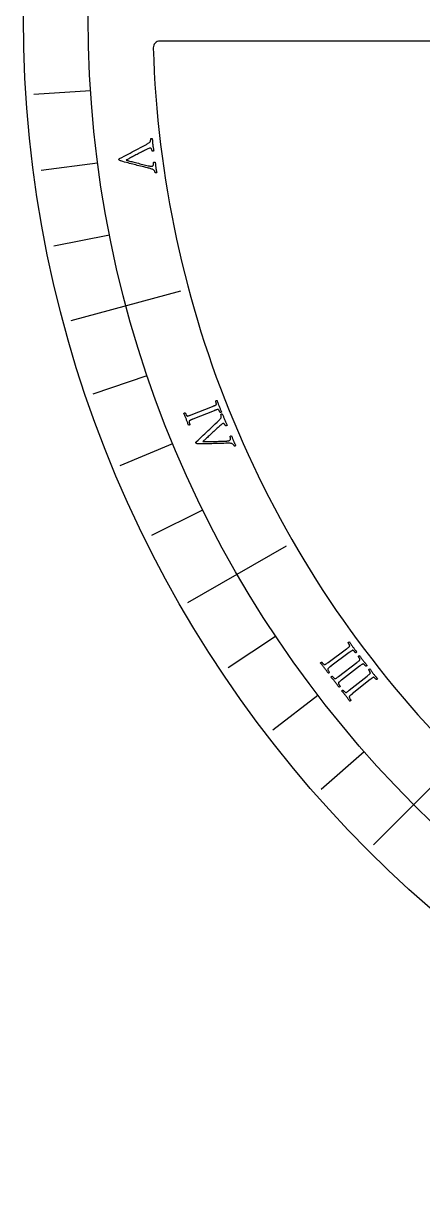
# Model space of a CAD drawing. Header units: millimetres. Extents: x -45 to 45, y -45 to 45.
# Drawn here: x -45 to -29.73, y -45 to -0.22 of the extents above; entities that cross this region are included whole.
import ezdxf

# ---------------------------------------------------------------- set-up
doc = ezdxf.new("R2010")
doc.units = ezdxf.units.MM
for name, color, linetype in [('CUT_INNER', 6, 'Continuous'), ('CUT_OUTER', 1, 'Continuous'), ('ENGRAVE', 7, 'Continuous'), ('ENGRAVE_FINE', 8, 'Continuous'), ('TEXT', 5, 'Continuous')]:
    doc.layers.add(name, color=color, linetype=linetype)

msp = doc.modelspace()

# ---------------------------------------------------------------- linework, layer by layer
at = {"layer": 'CUT_INNER'}
msp.add_lwpolyline([(-29.2048, -0.9), (-39.7832, -0.9)], dxfattribs=at)
for centre, radius, start, end in [((-39.7832, -1.15), 0.25, 90, 181.58203), ((-0.0019, -0.0008), 40.0479, 181.65418, 223.6699)]:
    msp.add_arc(centre, radius, start, end, dxfattribs=at)
at = {"layer": 'CUT_OUTER'}
msp.add_circle((0, 0), 45, dxfattribs=at)
at = {"layer": 'ENGRAVE'}
for points in [[(-43.1769, -11.5692), (-38.9751, -10.4433)], [(-38.7113, -22.35), (-34.9441, -20.175)], [(-31.6077, -31.6077), (-28.5318, -28.5318)]]:
    msp.add_lwpolyline(points, dxfattribs=at)
msp.add_circle((0, 0), 42.525, dxfattribs=at)
at = {"layer": 'ENGRAVE_FINE'}
for points in [[(-44.6043, -2.9235), (-42.434, -2.7813)], [(-44.3176, -5.8345), (-42.1612, -5.5506)], [(-43.8411, -8.7205), (-41.7079, -8.2962)], [(-42.3278, -14.3683), (-40.2682, -13.6692)], [(-41.2974, -17.1059), (-39.288, -16.2736)], [(-40.0902, -19.7703), (-38.1395, -18.8083)], [(-37.1667, -24.834), (-35.3582, -23.6256)], [(-35.4629, -27.2116), (-33.7374, -25.8876)], [(-33.6072, -29.4728), (-31.972, -28.0387)]]:
    msp.add_lwpolyline(points, dxfattribs=at)
at = {"layer": 'TEXT'}
for points in [[(-40.0547, -4.8492), (-40.0506, -4.8816), (-40.0461, -4.9134), (-40.0413, -4.9447), (-40.0361, -4.9754), (-40.0308, -5.0057), (-40.0256, -5.0357), (-40.0206, -5.0655), (-40.0157, -5.0951), (-40.0206, -5.0974), (-40.0276, -5.0994), (-40.0366, -5.101), (-40.0477, -5.1022), (-40.0584, -5.1028), (-40.0665, -5.1023), (-40.0719, -5.1008), (-40.0747, -5.0984), (-40.0757, -5.093), (-40.0777, -5.0851), (-40.0807, -5.0745), (-40.0847, -5.0613), (-40.0897, -5.0471), (-40.0956, -5.0334), (-40.1026, -5.0202), (-40.1106, -5.0075), (-40.1198, -4.9968), (-40.1305, -4.9897), (-40.1428, -4.9862), (-40.1567, -4.9862), (-40.1775, -4.9911), (-40.2067, -5.0018), (-40.2442, -5.0182), (-40.2899, -5.0403), (-40.3137, -5.0523), (-40.341, -5.0663), (-40.372, -5.0821), (-40.4066, -5.0998), (-40.4438, -5.119), (-40.483, -5.1391), (-40.524, -5.1601), (-40.5669, -5.182), (-40.6107, -5.2045), (-40.6545, -5.2272), (-40.6983, -5.25), (-40.742, -5.273), (-40.7848, -5.2956), (-40.8259, -5.3172), (-40.8653, -5.3378), (-40.9029, -5.3574), (-40.938, -5.3757), (-40.9697, -5.3922), (-40.9981, -5.4069), (-41.0231, -5.4199), (-41.0438, -5.4307), (-41.0591, -5.4388), (-41.0691, -5.4442), (-41.0737, -5.4469), (-41.0662, -5.4492), (-41.0524, -5.4531), (-41.0325, -5.4585), (-41.0065, -5.4656), (-40.9753, -5.4738), (-40.9402, -5.483), (-40.901, -5.4931), (-40.858, -5.5041), (-40.8117, -5.5158), (-40.7631, -5.528), (-40.7122, -5.5409), (-40.6589, -5.5543), (-40.6043, -5.5679), (-40.5492, -5.5816), (-40.4937, -5.5954), (-40.4378, -5.6091), (-40.3826, -5.6226), (-40.3289, -5.6356), (-40.277, -5.6482), (-40.2267, -5.6603), (-40.2077, -5.6646), (-40.1883, -5.6684), (-40.1685, -5.6716), (-40.1482, -5.6743), (-40.1285, -5.676), (-40.1106, -5.6768), (-40.0944, -5.6764), (-40.08, -5.675), (-40.0646, -5.6711), (-40.0518, -5.664), (-40.0416, -5.6538), (-40.0339, -5.6404), (-40.0282, -5.6253), (-40.0238, -5.6099), (-40.0209, -5.5941), (-40.0193, -5.5781), (-40.0185, -5.5631), (-40.0183, -5.5506), (-40.0185, -5.5407), (-40.0191, -5.5333), (-40.0163, -5.5293), (-40.0108, -5.526), (-40.0027, -5.5233), (-39.9921, -5.5213), (-39.981, -5.5203), (-39.9717, -5.5206), (-39.9643, -5.5221), (-39.9586, -5.525), (-39.956, -5.5522), (-39.9535, -5.5788), (-39.9513, -5.6045), (-39.9493, -5.6295), (-39.9472, -5.6545), (-39.9445, -5.6803), (-39.9414, -5.7067), (-39.9377, -5.7338), (-39.9344, -5.756), (-39.9314, -5.7757), (-39.9285, -5.793), (-39.9259, -5.8079), (-39.9233, -5.8215), (-39.9207, -5.8349), (-39.9178, -5.8482), (-39.9149, -5.8614), (-39.9118, -5.8752), (-39.9085, -5.8905), (-39.9049, -5.9074), (-39.9011, -5.9258), (-39.9061, -5.9282), (-39.9133, -5.9302), (-39.9226, -5.9317), (-39.9342, -5.9328), (-39.9453, -5.9333), (-39.9533, -5.933), (-39.9582, -5.9321), (-39.96, -5.9304), (-39.9619, -5.9224), (-39.9656, -5.9107), (-39.9712, -5.8952), (-39.9787, -5.8759), (-39.9883, -5.8561), (-40.0001, -5.8387), (-40.0143, -5.824), (-40.0307, -5.8117), (-40.0452, -5.8037), (-40.0652, -5.7951), (-40.0908, -5.7858), (-40.122, -5.7759), (-40.1555, -5.766), (-40.1882, -5.757), (-40.2202, -5.7487), (-40.2513, -5.7411), (-40.3236, -5.7237), (-40.3928, -5.707), (-40.4589, -5.6909), (-40.5221, -5.6755), (-40.5832, -5.6605), (-40.6432, -5.6455), (-40.7021, -5.6306), (-40.7599, -5.6157), (-40.8177, -5.6007), (-40.8767, -5.5853), (-40.9367, -5.5697), (-40.9978, -5.5537), (-41.0611, -5.537), (-41.1278, -5.5191), (-41.1978, -5.4999), (-41.2711, -5.4794), (-41.2905, -5.4733), (-41.3068, -5.4663), (-41.3201, -5.4584), (-41.3302, -5.4498), (-41.3379, -5.4406), (-41.3438, -5.431), (-41.3479, -5.421), (-41.3502, -5.4106), (-41.3498, -5.4075), (-41.3476, -5.4044), (-41.3437, -5.4013), (-41.338, -5.3983), (-41.332, -5.3954), (-41.3268, -5.3926), (-41.3226, -5.3899), (-41.3193, -5.3873), (-41.2344, -5.3416), (-41.1524, -5.2976), (-41.0731, -5.2553), (-40.9967, -5.2146), (-40.9213, -5.1747), (-40.8453, -5.1346), (-40.7686, -5.0942), (-40.6913, -5.0536), (-40.6116, -5.0118), (-40.528, -4.9676), (-40.4404, -4.9211), (-40.3488, -4.8723), (-40.3206, -4.8575), (-40.294, -4.8431), (-40.2689, -4.8289), (-40.2454, -4.8151), (-40.2232, -4.8012), (-40.2021, -4.7868), (-40.1822, -4.7719), (-40.1633, -4.7565), (-40.1561, -4.7494), (-40.1499, -4.7404), (-40.1447, -4.7294), (-40.1405, -4.7165), (-40.1372, -4.7027), (-40.1347, -4.6891), (-40.133, -4.6758), (-40.132, -4.6626), (-40.1315, -4.6505), (-40.1314, -4.64), (-40.1316, -4.6313), (-40.1322, -4.6243), (-40.1305, -4.6232), (-40.1253, -4.622), (-40.1165, -4.6206), (-40.1042, -4.619), (-40.0917, -4.6177), (-40.0824, -4.617), (-40.0764, -4.617), (-40.0736, -4.6176), (-40.0709, -4.6509), (-40.0686, -4.6814), (-40.0668, -4.7089), (-40.0654, -4.7335), (-40.0639, -4.7581), (-40.0616, -4.7856), (-40.0585, -4.816), (-40.0547, -4.8492)], [(-37.5148, -14.8504), (-37.5037, -14.8779), (-37.4924, -14.9048), (-37.4808, -14.9313), (-37.469, -14.9572), (-37.457, -14.9832), (-37.4448, -15.0098), (-37.4325, -15.0371), (-37.4201, -15.065), (-37.4234, -15.0701), (-37.4286, -15.0748), (-37.4357, -15.0789), (-37.4447, -15.0826), (-37.4541, -15.0855), (-37.4622, -15.0872), (-37.4691, -15.0877), (-37.4748, -15.087), (-37.4777, -15.0801), (-37.482, -15.071), (-37.4876, -15.0597), (-37.4946, -15.0461), (-37.5023, -15.0317), (-37.5101, -15.018), (-37.5181, -15.0048), (-37.5263, -14.9923), (-37.5344, -14.9817), (-37.5421, -14.9742), (-37.5493, -14.9699), (-37.5561, -14.9687), (-37.5677, -14.9703), (-37.5804, -14.9731), (-37.5944, -14.9771), (-37.6097, -14.9823), (-37.6258, -14.9882), (-37.6427, -14.9946), (-37.6602, -15.0014), (-37.6785, -15.0086), (-37.6814, -15.0097), (-37.6843, -15.0109), (-37.6873, -15.0121), (-37.6902, -15.0132), (-37.6931, -15.0144), (-37.6961, -15.0156), (-37.699, -15.0168), (-37.7019, -15.0179), (-38.5174, -15.3427), (-38.5203, -15.3439), (-38.5232, -15.3451), (-38.5262, -15.3462), (-38.5291, -15.3474), (-38.532, -15.3486), (-38.535, -15.3497), (-38.5379, -15.3509), (-38.5408, -15.3521), (-38.5589, -15.3594), (-38.5762, -15.3664), (-38.5925, -15.3733), (-38.6079, -15.3799), (-38.6221, -15.3865), (-38.6346, -15.3931), (-38.6456, -15.3999), (-38.655, -15.4067), (-38.6584, -15.412), (-38.6604, -15.4202), (-38.6609, -15.4313), (-38.66, -15.4452), (-38.658, -15.4607), (-38.6552, -15.4764), (-38.6516, -15.4924), (-38.6471, -15.5086), (-38.6426, -15.5237), (-38.6386, -15.5361), (-38.6353, -15.5459), (-38.6326, -15.5531), (-38.6362, -15.5576), (-38.6415, -15.5621), (-38.6485, -15.5666), (-38.6572, -15.571), (-38.6662, -15.5746), (-38.6743, -15.5765), (-38.6813, -15.5766), (-38.6873, -15.5751), (-38.6972, -15.5451), (-38.7069, -15.5157), (-38.7165, -15.487), (-38.7259, -15.459), (-38.7355, -15.4311), (-38.7456, -15.4031), (-38.7562, -15.3748), (-38.7673, -15.3463), (-38.7785, -15.3185), (-38.7901, -15.2907), (-38.8022, -15.2628), (-38.8147, -15.2347), (-38.8275, -15.2065), (-38.8405, -15.1781), (-38.8538, -15.1495), (-38.8672, -15.1207), (-38.8638, -15.1154), (-38.8586, -15.1108), (-38.8515, -15.1066), (-38.8424, -15.103), (-38.833, -15.1003), (-38.8249, -15.0988), (-38.8179, -15.0984), (-38.8123, -15.0993), (-38.8093, -15.1064), (-38.805, -15.1158), (-38.7993, -15.1276), (-38.7924, -15.1416), (-38.7845, -15.1566), (-38.7761, -15.1709), (-38.7673, -15.1846), (-38.758, -15.1977), (-38.749, -15.2087), (-38.7411, -15.2164), (-38.7342, -15.2206), (-38.7284, -15.2214), (-38.7144, -15.2199), (-38.699, -15.2169), (-38.6823, -15.2124), (-38.6641, -15.2064), (-38.645, -15.1993), (-38.6252, -15.1919), (-38.6046, -15.184), (-38.5834, -15.1758), (-37.7666, -14.8545), (-37.7454, -14.8461), (-37.7249, -14.8378), (-37.705, -14.8296), (-37.6857, -14.8216), (-37.6679, -14.8135), (-37.6522, -14.8053), (-37.6387, -14.7971), (-37.6274, -14.7887), (-37.6229, -14.7839), (-37.6204, -14.7762), (-37.6199, -14.7656), (-37.6214, -14.752), (-37.6242, -14.7369), (-37.6275, -14.7215), (-37.6312, -14.7059), (-37.6355, -14.6901), (-37.6397, -14.6754), (-37.6434, -14.6633), (-37.6465, -14.6538), (-37.649, -14.6467), (-37.6454, -14.6424), (-37.64, -14.638), (-37.6329, -14.6337), (-37.6242, -14.6293), (-37.6151, -14.6259), (-37.607, -14.6241), (-37.6, -14.6239), (-37.5941, -14.6254), (-37.584, -14.6544), (-37.5741, -14.6832), (-37.5644, -14.7118), (-37.5548, -14.7403), (-37.5453, -14.7684), (-37.5354, -14.7961), (-37.5253, -14.8235), (-37.5148, -14.8504)], [(-37.3124, -15.3518), (-37.2998, -15.3819), (-37.287, -15.4114), (-37.274, -15.4402), (-37.2608, -15.4684), (-37.2476, -15.4962), (-37.2347, -15.5238), (-37.2219, -15.5512), (-37.2093, -15.5783), (-37.2134, -15.582), (-37.2196, -15.5857), (-37.2279, -15.5897), (-37.2382, -15.5938), (-37.2484, -15.5972), (-37.2563, -15.5989), (-37.2619, -15.5989), (-37.2653, -15.5973), (-37.2677, -15.5924), (-37.2717, -15.5852), (-37.2774, -15.5758), (-37.2848, -15.5642), (-37.2934, -15.5518), (-37.3028, -15.5402), (-37.313, -15.5293), (-37.3241, -15.5192), (-37.3358, -15.5114), (-37.348, -15.5074), (-37.3608, -15.5073), (-37.3742, -15.511), (-37.393, -15.5213), (-37.4183, -15.5394), (-37.45, -15.5651), (-37.4882, -15.5987), (-37.5079, -15.6166), (-37.5305, -15.6373), (-37.5561, -15.6608), (-37.5847, -15.6872), (-37.6156, -15.7156), (-37.6479, -15.7454), (-37.6819, -15.7766), (-37.7174, -15.8091), (-37.7536, -15.8425), (-37.7897, -15.876), (-37.8258, -15.9096), (-37.8618, -15.9435), (-37.8971, -15.9766), (-37.931, -16.0084), (-37.9634, -16.0388), (-37.9945, -16.0677), (-38.0234, -16.0947), (-38.0496, -16.119), (-38.073, -16.1408), (-38.0936, -16.16), (-38.1107, -16.1759), (-38.1233, -16.1878), (-38.1315, -16.1957), (-38.1352, -16.1995), (-38.1273, -16.1997), (-38.1131, -16.1998), (-38.0924, -16.1998), (-38.0654, -16.1996), (-38.0332, -16.1992), (-37.9969, -16.1987), (-37.9565, -16.198), (-37.912, -16.1971), (-37.8643, -16.196), (-37.8142, -16.1949), (-37.7617, -16.1937), (-37.7068, -16.1924), (-37.6505, -16.191), (-37.5938, -16.1895), (-37.5366, -16.188), (-37.4791, -16.1863), (-37.4222, -16.1846), (-37.3671, -16.1829), (-37.3136, -16.1811), (-37.2619, -16.1793), (-37.2425, -16.1785), (-37.2228, -16.177), (-37.2028, -16.1748), (-37.1825, -16.1719), (-37.1631, -16.1684), (-37.1457, -16.1643), (-37.1302, -16.1597), (-37.1167, -16.1545), (-37.1029, -16.1466), (-37.0924, -16.1364), (-37.0853, -16.1238), (-37.0814, -16.1088), (-37.08, -16.0927), (-37.0799, -16.0767), (-37.0812, -16.0607), (-37.0839, -16.0448), (-37.0873, -16.0302), (-37.0903, -16.0181), (-37.0931, -16.0086), (-37.0957, -16.0017), (-37.0941, -15.997), (-37.0897, -15.9924), (-37.0826, -15.9876), (-37.0729, -15.9829), (-37.0625, -15.9789), (-37.0535, -15.9767), (-37.0459, -15.9763), (-37.0397, -15.9775), (-37.0298, -16.0031), (-37.0204, -16.028), (-37.0114, -16.0522), (-37.0028, -16.0758), (-36.9941, -16.0993), (-36.9847, -16.1234), (-36.9746, -16.148), (-36.9638, -16.1732), (-36.9548, -16.1937), (-36.9466, -16.2119), (-36.9392, -16.2278), (-36.9327, -16.2415), (-36.9266, -16.2539), (-36.9204, -16.2661), (-36.9142, -16.2782), (-36.9079, -16.2901), (-36.9012, -16.3026), (-36.8939, -16.3165), (-36.886, -16.3318), (-36.8774, -16.3485), (-36.8815, -16.3522), (-36.8879, -16.356), (-36.8965, -16.3599), (-36.9074, -16.364), (-36.9179, -16.3675), (-36.9257, -16.3694), (-36.9307, -16.3698), (-36.933, -16.3686), (-36.9369, -16.3614), (-36.9436, -16.3511), (-36.9531, -16.3377), (-36.9655, -16.3211), (-36.98, -16.3045), (-36.996, -16.291), (-37.0136, -16.2805), (-37.0327, -16.273), (-37.0488, -16.2692), (-37.0704, -16.2662), (-37.0975, -16.2641), (-37.1302, -16.2629), (-37.1651, -16.2623), (-37.1991, -16.2623), (-37.2321, -16.2628), (-37.2642, -16.2639), (-37.3384, -16.2664), (-37.4096, -16.2687), (-37.4776, -16.2708), (-37.5426, -16.2728), (-37.6055, -16.2746), (-37.6673, -16.2761), (-37.7281, -16.2774), (-37.7878, -16.2785), (-37.8475, -16.2795), (-37.9084, -16.2804), (-37.9704, -16.2813), (-38.0336, -16.2823), (-38.099, -16.283), (-38.1681, -16.2835), (-38.2407, -16.2837), (-38.3168, -16.2835), (-38.3371, -16.2827), (-38.3547, -16.2803), (-38.3696, -16.2763), (-38.3817, -16.2707), (-38.3916, -16.2638), (-38.3998, -16.2562), (-38.4064, -16.2476), (-38.4114, -16.2383), (-38.4118, -16.2351), (-38.4105, -16.2316), (-38.4076, -16.2276), (-38.4029, -16.2232), (-38.3979, -16.2187), (-38.3937, -16.2146), (-38.3903, -16.2109), (-38.3878, -16.2076), (-38.3182, -16.1409), (-38.2508, -16.0766), (-38.1857, -16.0147), (-38.1229, -15.9551), (-38.0609, -15.8966), (-37.9983, -15.8376), (-37.9352, -15.7783), (-37.8715, -15.7185), (-37.8059, -15.6569), (-37.737, -15.5921), (-37.665, -15.5239), (-37.5897, -15.4525), (-37.5665, -15.4307), (-37.5447, -15.4097), (-37.5243, -15.3893), (-37.5053, -15.3698), (-37.4876, -15.3505), (-37.4711, -15.331), (-37.4559, -15.3113), (-37.4418, -15.2914), (-37.4367, -15.2827), (-37.4332, -15.2723), (-37.4311, -15.2603), (-37.4305, -15.2468), (-37.431, -15.2326), (-37.4322, -15.2188), (-37.4341, -15.2055), (-37.4366, -15.1926), (-37.4394, -15.1807), (-37.4421, -15.1706), (-37.4446, -15.1623), (-37.447, -15.1557), (-37.4457, -15.1542), (-37.441, -15.1516), (-37.4329, -15.1479), (-37.4215, -15.1431), (-37.4098, -15.1385), (-37.401, -15.1354), (-37.3952, -15.1338), (-37.3924, -15.1336), (-37.3809, -15.165), (-37.3705, -15.1938), (-37.3614, -15.2198), (-37.3535, -15.2432), (-37.3455, -15.2665), (-37.336, -15.2923), (-37.325, -15.3208), (-37.3124, -15.3518)], [(-32.3985, -24.0465), (-32.3806, -24.0702), (-32.3627, -24.0933), (-32.3447, -24.1158), (-32.3266, -24.1378), (-32.3082, -24.1598), (-32.2896, -24.1824), (-32.2707, -24.2055), (-32.2515, -24.2293), (-32.2534, -24.2351), (-32.2572, -24.241), (-32.263, -24.2468), (-32.2707, -24.2527), (-32.279, -24.2579), (-32.2864, -24.2616), (-32.293, -24.2639), (-32.2986, -24.2647), (-32.3033, -24.2588), (-32.3098, -24.2512), (-32.3181, -24.2417), (-32.3283, -24.2303), (-32.3395, -24.2184), (-32.3506, -24.2072), (-32.3618, -24.1965), (-32.3729, -24.1866), (-32.3835, -24.1784), (-32.3928, -24.1731), (-32.4009, -24.1708), (-32.4078, -24.1715), (-32.4185, -24.176), (-32.4301, -24.182), (-32.4426, -24.1895), (-32.456, -24.1984), (-32.4701, -24.2084), (-32.4847, -24.2189), (-32.4999, -24.23), (-32.5157, -24.2416), (-32.5182, -24.2435), (-32.5207, -24.2454), (-32.5233, -24.2473), (-32.5258, -24.2492), (-32.5283, -24.2511), (-32.5309, -24.2529), (-32.5334, -24.2548), (-32.5359, -24.2567), (-33.2396, -24.7813), (-33.2421, -24.7832), (-33.2447, -24.7851), (-33.2472, -24.787), (-33.2497, -24.7889), (-33.2523, -24.7908), (-33.2548, -24.7927), (-33.2573, -24.7945), (-33.2598, -24.7964), (-33.2755, -24.8082), (-33.2903, -24.8195), (-33.3043, -24.8303), (-33.3174, -24.8407), (-33.3294, -24.8507), (-33.3398, -24.8604), (-33.3487, -24.8697), (-33.356, -24.8787), (-33.3579, -24.8848), (-33.3577, -24.8932), (-33.3554, -24.904), (-33.3509, -24.9172), (-33.345, -24.9317), (-33.3382, -24.9461), (-33.3305, -24.9606), (-33.322, -24.9751), (-33.3138, -24.9885), (-33.3067, -24.9995), (-33.301, -25.0081), (-33.2965, -25.0144), (-33.2988, -25.0197), (-33.3028, -25.0254), (-33.3084, -25.0315), (-33.3156, -25.038), (-33.3235, -25.0438), (-33.3307, -25.0477), (-33.3375, -25.0497), (-33.3437, -25.0498), (-33.361, -25.0233), (-33.378, -24.9975), (-33.3946, -24.9722), (-33.411, -24.9476), (-33.4275, -24.9232), (-33.4445, -24.8987), (-33.4621, -24.8741), (-33.4802, -24.8494), (-33.4981, -24.8255), (-33.5165, -24.8016), (-33.5354, -24.7778), (-33.5547, -24.7539), (-33.5744, -24.73), (-33.5944, -24.7059), (-33.6145, -24.6817), (-33.635, -24.6573), (-33.6331, -24.6514), (-33.6292, -24.6455), (-33.6234, -24.6397), (-33.6156, -24.6339), (-33.6072, -24.6288), (-33.5997, -24.6252), (-33.5931, -24.6231), (-33.5874, -24.6224), (-33.5827, -24.6285), (-33.5761, -24.6365), (-33.5676, -24.6464), (-33.5573, -24.6582), (-33.5458, -24.6706), (-33.534, -24.6823), (-33.5219, -24.6932), (-33.5096, -24.7035), (-33.498, -24.7118), (-33.4884, -24.7171), (-33.4806, -24.7194), (-33.4748, -24.7187), (-33.4617, -24.7137), (-33.4476, -24.7068), (-33.4326, -24.6981), (-33.4167, -24.6876), (-33.4, -24.6758), (-33.3828, -24.6635), (-33.365, -24.6506), (-33.3466, -24.6371), (-32.6407, -24.1156), (-32.6224, -24.102), (-32.6046, -24.0886), (-32.5875, -24.0756), (-32.571, -24.0628), (-32.5559, -24.0505), (-32.5429, -24.0385), (-32.532, -24.027), (-32.5232, -24.016), (-32.5201, -24.0102), (-32.5197, -24.0022), (-32.522, -23.9918), (-32.5269, -23.979), (-32.5335, -23.9651), (-32.5406, -23.9511), (-32.5483, -23.937), (-32.5565, -23.9229), (-32.5644, -23.9098), (-32.5711, -23.8991), (-32.5765, -23.8906), (-32.5808, -23.8845), (-32.5784, -23.8793), (-32.5743, -23.8737), (-32.5686, -23.8677), (-32.5613, -23.8612), (-32.5534, -23.8555), (-32.5461, -23.8517), (-32.5394, -23.8497), (-32.5332, -23.8496), (-32.516, -23.8751), (-32.499, -23.9003), (-32.4822, -23.9255), (-32.4656, -23.9505), (-32.4491, -23.9752), (-32.4324, -23.9994), (-32.4155, -24.0232), (-32.3985, -24.0465)], [(-32.0071, -24.5651), (-31.9889, -24.5884), (-31.9706, -24.6113), (-31.9522, -24.6335), (-31.9337, -24.6552), (-31.915, -24.6769), (-31.8961, -24.6992), (-31.8768, -24.722), (-31.8572, -24.7454), (-31.859, -24.7513), (-31.8627, -24.7572), (-31.8684, -24.7632), (-31.876, -24.7692), (-31.8842, -24.7745), (-31.8916, -24.7783), (-31.8981, -24.7807), (-31.9037, -24.7816), (-31.9085, -24.7758), (-31.9151, -24.7682), (-31.9236, -24.7589), (-31.934, -24.7477), (-31.9453, -24.736), (-31.9566, -24.7249), (-31.968, -24.7145), (-31.9793, -24.7047), (-31.99, -24.6967), (-31.9994, -24.6916), (-32.0075, -24.6894), (-32.0144, -24.6902), (-32.0251, -24.6949), (-32.0366, -24.7011), (-32.0489, -24.7087), (-32.0622, -24.7179), (-32.0761, -24.728), (-32.0906, -24.7388), (-32.1056, -24.7501), (-32.1211, -24.762), (-32.1236, -24.764), (-32.1261, -24.7659), (-32.1286, -24.7678), (-32.1311, -24.7697), (-32.1336, -24.7717), (-32.1361, -24.7736), (-32.1386, -24.7755), (-32.1411, -24.7775), (-32.8363, -25.3133), (-32.8388, -25.3153), (-32.8413, -25.3172), (-32.8438, -25.3191), (-32.8463, -25.321), (-32.8488, -25.323), (-32.8513, -25.3249), (-32.8538, -25.3268), (-32.8563, -25.3288), (-32.8717, -25.3407), (-32.8863, -25.3523), (-32.9001, -25.3633), (-32.9131, -25.3739), (-32.925, -25.3841), (-32.9352, -25.394), (-32.944, -25.4034), (-32.9511, -25.4126), (-32.9529, -25.4186), (-32.9526, -25.4271), (-32.9501, -25.4379), (-32.9454, -25.451), (-32.9392, -25.4653), (-32.9322, -25.4797), (-32.9243, -25.4941), (-32.9156, -25.5084), (-32.9071, -25.5217), (-32.8999, -25.5325), (-32.894, -25.5411), (-32.8895, -25.5473), (-32.8917, -25.5526), (-32.8955, -25.5583), (-32.901, -25.5645), (-32.9082, -25.5712), (-32.9159, -25.5771), (-32.9231, -25.5811), (-32.9298, -25.5832), (-32.936, -25.5834), (-32.9537, -25.5572), (-32.9711, -25.5317), (-32.9882, -25.5067), (-33.005, -25.4823), (-33.0219, -25.4582), (-33.0393, -25.4339), (-33.0572, -25.4096), (-33.0757, -25.3852), (-33.0941, -25.3617), (-33.1129, -25.3381), (-33.1321, -25.3145), (-33.1518, -25.291), (-33.1719, -25.2674), (-33.1922, -25.2436), (-33.2128, -25.2197), (-33.2336, -25.1957), (-33.2318, -25.1897), (-33.228, -25.1838), (-33.2223, -25.1779), (-33.2146, -25.1719), (-33.2063, -25.1667), (-33.1989, -25.163), (-33.1923, -25.1608), (-33.1866, -25.1601), (-33.1818, -25.1661), (-33.1751, -25.1739), (-33.1664, -25.1837), (-33.1559, -25.1953), (-33.1442, -25.2075), (-33.1322, -25.219), (-33.12, -25.2298), (-33.1075, -25.2398), (-33.0958, -25.248), (-33.086, -25.2531), (-33.0783, -25.2553), (-33.0725, -25.2545), (-33.0594, -25.2492), (-33.0454, -25.2421), (-33.0306, -25.2332), (-33.0148, -25.2224), (-32.9983, -25.2104), (-32.9813, -25.1978), (-32.9637, -25.1846), (-32.9456, -25.1709), (-32.2482, -24.638), (-32.2301, -24.6241), (-32.2126, -24.6105), (-32.1957, -24.5972), (-32.1794, -24.5842), (-32.1644, -24.5715), (-32.1516, -24.5594), (-32.1409, -24.5477), (-32.1323, -24.5365), (-32.1293, -24.5307), (-32.129, -24.5227), (-32.1314, -24.5123), (-32.1366, -24.4997), (-32.1434, -24.4858), (-32.1508, -24.472), (-32.1587, -24.458), (-32.1671, -24.444), (-32.1752, -24.431), (-32.182, -24.4204), (-32.1876, -24.412), (-32.192, -24.406), (-32.1897, -24.4008), (-32.1857, -24.3951), (-32.1801, -24.389), (-32.1728, -24.3824), (-32.165, -24.3766), (-32.1578, -24.3727), (-32.1511, -24.3706), (-32.145, -24.3704), (-32.1273, -24.3955), (-32.1099, -24.4205), (-32.0927, -24.4454), (-32.0758, -24.4701), (-32.0589, -24.4945), (-32.0418, -24.5185), (-32.0245, -24.542), (-32.0071, -24.5651)], [(-31.6074, -25.0773), (-31.5888, -25.1003), (-31.5702, -25.1228), (-31.5514, -25.1448), (-31.5326, -25.1662), (-31.5136, -25.1876), (-31.4942, -25.2095), (-31.4746, -25.2321), (-31.4546, -25.2552), (-31.4563, -25.261), (-31.46, -25.267), (-31.4655, -25.2731), (-31.4731, -25.2792), (-31.4812, -25.2847), (-31.4885, -25.2886), (-31.495, -25.2911), (-31.5006, -25.2921), (-31.5054, -25.2864), (-31.5121, -25.2789), (-31.5208, -25.2697), (-31.5314, -25.2587), (-31.5429, -25.2472), (-31.5544, -25.2363), (-31.5659, -25.226), (-31.5774, -25.2164), (-31.5882, -25.2085), (-31.5977, -25.2036), (-31.6058, -25.2016), (-31.6127, -25.2024), (-31.6233, -25.2073), (-31.6347, -25.2137), (-31.6469, -25.2216), (-31.66, -25.2309), (-31.6738, -25.2413), (-31.6881, -25.2523), (-31.7029, -25.2638), (-31.7183, -25.276), (-31.7207, -25.278), (-31.7232, -25.2799), (-31.7257, -25.2819), (-31.7281, -25.2839), (-31.7306, -25.2859), (-31.7331, -25.2878), (-31.7355, -25.2898), (-31.738, -25.2918), (-32.4244, -25.8388), (-32.4269, -25.8407), (-32.4294, -25.8427), (-32.4318, -25.8447), (-32.4343, -25.8466), (-32.4368, -25.8486), (-32.4393, -25.8506), (-32.4417, -25.8525), (-32.4442, -25.8545), (-32.4594, -25.8667), (-32.4739, -25.8785), (-32.4875, -25.8898), (-32.5003, -25.9006), (-32.512, -25.911), (-32.5221, -25.921), (-32.5307, -25.9306), (-32.5377, -25.9398), (-32.5394, -25.9459), (-32.5389, -25.9544), (-32.5362, -25.9651), (-32.5313, -25.9782), (-32.5249, -25.9924), (-32.5177, -26.0066), (-32.5096, -26.0209), (-32.5006, -26.0351), (-32.4919, -26.0482), (-32.4845, -26.0589), (-32.4785, -26.0674), (-32.4739, -26.0735), (-32.476, -26.0789), (-32.4797, -26.0847), (-32.4851, -26.091), (-32.4922, -26.0978), (-32.4998, -26.1038), (-32.507, -26.1079), (-32.5136, -26.1101), (-32.5198, -26.1104), (-32.538, -26.0845), (-32.5558, -26.0592), (-32.5733, -26.0345), (-32.5904, -26.0104), (-32.6077, -25.9866), (-32.6255, -25.9626), (-32.6438, -25.9386), (-32.6627, -25.9145), (-32.6814, -25.8912), (-32.7006, -25.868), (-32.7202, -25.8447), (-32.7403, -25.8215), (-32.7607, -25.7982), (-32.7814, -25.7748), (-32.8024, -25.7512), (-32.8236, -25.7275), (-32.8219, -25.7215), (-32.8182, -25.7155), (-32.8126, -25.7095), (-32.805, -25.7035), (-32.7968, -25.6981), (-32.7894, -25.6943), (-32.7829, -25.692), (-32.7772, -25.6911), (-32.7723, -25.6971), (-32.7654, -25.7048), (-32.7566, -25.7145), (-32.7459, -25.7259), (-32.734, -25.7379), (-32.7219, -25.7492), (-32.7095, -25.7598), (-32.6968, -25.7696), (-32.685, -25.7776), (-32.6751, -25.7826), (-32.6673, -25.7846), (-32.6615, -25.7837), (-32.6486, -25.7783), (-32.6347, -25.771), (-32.62, -25.7618), (-32.6044, -25.7507), (-32.5881, -25.7385), (-32.5713, -25.7256), (-32.554, -25.7121), (-32.536, -25.6981), (-31.8473, -25.1541), (-31.8294, -25.1399), (-31.8121, -25.126), (-31.7954, -25.1124), (-31.7794, -25.0991), (-31.7646, -25.0862), (-31.752, -25.0739), (-31.7415, -25.062), (-31.7331, -25.0507), (-31.7301, -25.0449), (-31.73, -25.0368), (-31.7326, -25.0265), (-31.738, -25.0139), (-31.745, -25.0002), (-31.7526, -24.9865), (-31.7607, -24.9726), (-31.7694, -24.9587), (-31.7776, -24.9459), (-31.7847, -24.9354), (-31.7904, -24.9271), (-31.7948, -24.9211), (-31.7926, -24.9159), (-31.7887, -24.9102), (-31.7832, -24.904), (-31.7761, -24.8973), (-31.7684, -24.8914), (-31.7612, -24.8873), (-31.7546, -24.8851), (-31.7484, -24.8848), (-31.7304, -24.9096), (-31.7125, -24.9344), (-31.695, -24.9589), (-31.6776, -24.9834), (-31.6603, -25.0075), (-31.6428, -25.0312), (-31.6252, -25.0545), (-31.6074, -25.0773)]]:
    msp.add_lwpolyline(points, close=True, dxfattribs=at)

doc.saveas('drawing.dxf')
